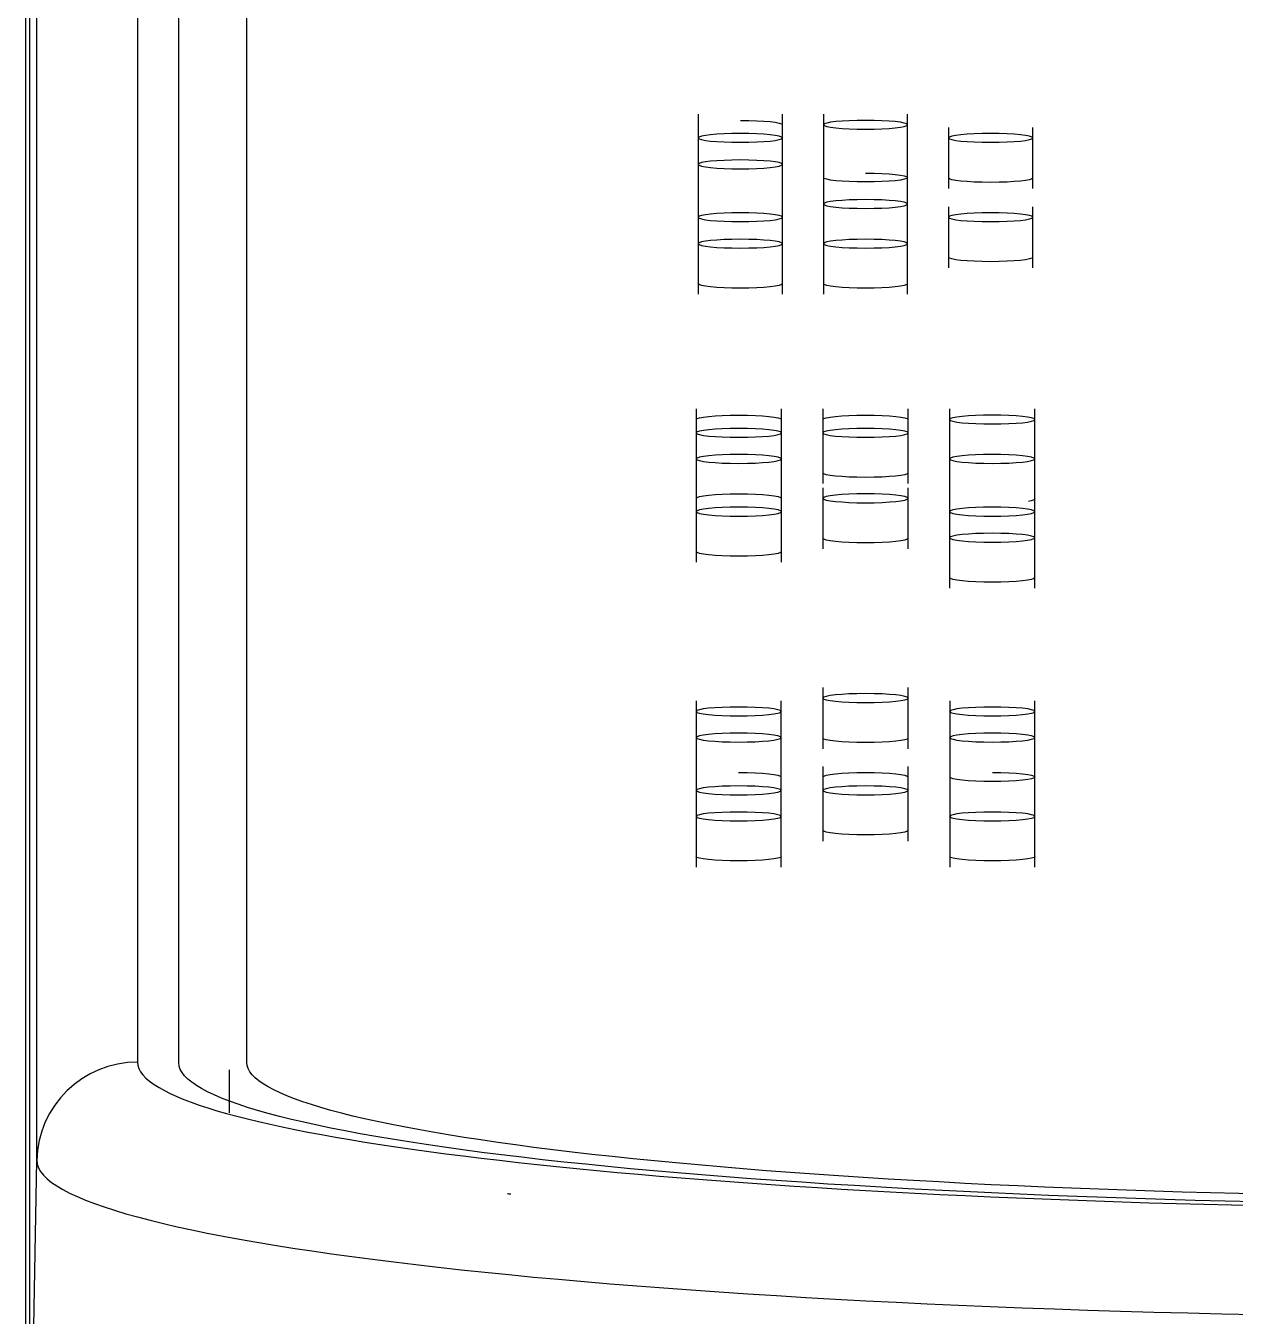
# Model space of a CAD drawing. Header units: millimetres. Extents: x 28 to 2974, y 8 to 3716.
# Drawn here: x 919.86 to 931.88, y 580.48 to 593.3 of the extents above; entities that cross this region are included whole.
import ezdxf

# ---------------------------------------------------------------- set-up
doc = ezdxf.new("R2010")
doc.units = ezdxf.units.MM
doc.layers.add('1LINE', color=7, linetype='CONTINUOUS')

msp = doc.modelspace()

# ---------------------------------------------------------------- linework, layer by layer
at = {"layer": '1LINE', "linetype": 'Continuous'}
for p, q in [((920.973, 606.325), (920.973, 583.004)), ((919.973, 582.027), (919.973, 605.345)), ((921.383, 582.996), (921.383, 603.537)), ((919.863, 578.035), (919.863, 601.507)), ((919.903, 578.032), (919.903, 601.35)), ((926.543, 592.42), (926.543, 592.289)), ((927.379, 592.289), (927.379, 592.42)), ((927.786, 592.42), (927.786, 591.895)), ((928.622, 591.895), (928.622, 592.42)), ((926.543, 592.289), (926.543, 592.026)), ((927.379, 592.026), (927.379, 592.289)), ((929.029, 592.289), (929.029, 591.682)), ((929.865, 591.682), (929.865, 592.289)), ((926.543, 592.026), (926.543, 591.501)), ((927.379, 591.501), (927.379, 592.026)), ((927.786, 591.895), (927.786, 591.632)), ((928.622, 591.632), (928.622, 591.895)), ((927.786, 591.632), (927.786, 591.238)), ((928.622, 591.238), (928.622, 591.632)), ((926.543, 591.501), (926.543, 591.238)), ((927.379, 591.238), (927.379, 591.501)), ((929.029, 591.501), (929.029, 590.894)), ((929.865, 590.894), (929.865, 591.501)), ((926.543, 591.238), (926.543, 590.631)), ((927.379, 590.631), (927.379, 591.238)), ((927.786, 591.238), (927.786, 590.631)), ((928.622, 590.631), (928.622, 591.238)), ((926.523, 589.492), (926.523, 589.359)), ((927.368, 589.359), (927.368, 589.492)), ((927.781, 589.492), (927.781, 589.359)), ((928.627, 589.359), (928.627, 589.492)), ((929.039, 589.492), (929.039, 589.101)), ((929.885, 589.101), (929.885, 589.492)), ((926.523, 589.359), (926.523, 589.101)), ((927.368, 589.101), (927.368, 589.359)), ((927.781, 589.359), (927.781, 588.751)), ((928.627, 588.751), (928.627, 589.359)), ((926.523, 589.101), (926.523, 588.709)), ((927.368, 588.709), (927.368, 589.101)), ((929.039, 589.101), (929.039, 588.577)), ((929.885, 588.577), (929.885, 589.101)), ((926.523, 588.709), (926.523, 588.577)), ((927.368, 588.577), (927.368, 588.709)), ((927.781, 588.709), (927.781, 588.101)), ((928.627, 588.101), (928.627, 588.709)), ((926.523, 588.577), (926.523, 587.969)), ((927.368, 587.969), (927.368, 588.577)), ((929.039, 588.577), (929.039, 588.318)), ((929.885, 588.318), (929.885, 588.577)), ((929.039, 588.318), (929.039, 587.71)), ((929.885, 587.71), (929.885, 588.318)), ((927.78, 586.724), (927.78, 586.117)), ((928.627, 586.117), (928.627, 586.724)), ((926.52, 586.592), (926.52, 586.333)), ((927.367, 586.333), (927.367, 586.592)), ((929.04, 586.592), (929.04, 586.333)), ((929.887, 585.984), (929.887, 586.592)), ((926.52, 586.333), (926.52, 585.941)), ((927.367, 585.941), (927.367, 586.333)), ((929.04, 586.333), (929.04, 585.941)), ((929.887, 585.941), (929.887, 586.333)), ((926.52, 585.941), (926.52, 585.808)), ((927.367, 585.808), (927.367, 585.941)), ((927.78, 585.941), (927.78, 585.808)), ((928.627, 585.808), (928.627, 585.941)), ((929.04, 585.941), (929.04, 585.549)), ((929.887, 585.549), (929.887, 585.941)), ((926.52, 585.808), (926.52, 585.549)), ((927.367, 585.549), (927.367, 585.808)), ((927.78, 585.808), (927.78, 585.2)), ((928.627, 585.2), (928.627, 585.808)), ((926.52, 585.549), (926.52, 584.941)), ((927.367, 584.941), (927.367, 585.549)), ((929.04, 585.549), (929.04, 584.941)), ((929.887, 584.941), (929.887, 585.549)), ((921.883, 582.928), (921.883, 582.499)), ((919.903, 578.032), (919.973, 582.027))]:
    msp.add_line(p, q, dxfattribs=at)
for centre, major_axis, ratio, start_param, end_param in [((920.973, 582.01), (1, 0), 0.994521, 1.570796, 3.124139), ((934.883, 583.004), (-13.91, 0), 0.104535, 0, 0.175345), ((934.883, 583.004), (-13.91, 0), 0.104535, 0.175345, 1.4527), ((934.883, 582.027), (14.91, 0), 0.104535, 3.141593, 4.594292)]:
    msp.add_ellipse(centre, major_axis=major_axis, ratio=ratio, start_param=start_param, end_param=end_param, dxfattribs=at)
for points, knots in [([(925.289, 582.11), (923.207, 582.356), (922.059, 582.672), (922.059, 583), (922.059, 583), (922.059, 603.541), (922.059, 603.541), (922.059, 604.999), (933.409, 606.186), (961.31, 606.186), (972.659, 604.999), (972.659, 603.541), (972.659, 603.541), (972.659, 583), (972.659, 583)], [0, 0, 0, 0, 0.2, 0.2, 0.2, 0.4, 0.4, 0.4, 0.6, 0.6, 0.8, 0.8, 0.8, 1, 1, 1, 1]), ([(928.204, 592.359), (928.435, 592.359), (928.622, 592.339), (928.622, 592.291), (928.435, 592.272), (927.973, 592.272), (927.786, 592.291), (927.786, 592.339), (927.973, 592.359), (928.204, 592.359)], [0, 0, 0, 0, 0.25, 0.25, 0.5, 0.5, 0.75, 0.75, 1, 1, 1, 1]), ([(926.961, 592.228), (927.192, 592.228), (927.379, 592.208), (927.379, 592.16), (927.192, 592.141), (926.73, 592.141), (926.543, 592.16), (926.543, 592.208), (926.73, 592.228), (926.961, 592.228)], [0, 0, 0, 0, 0.25, 0.25, 0.5, 0.5, 0.75, 0.75, 1, 1, 1, 1]), ([(929.447, 592.228), (929.678, 592.228), (929.865, 592.208), (929.865, 592.16), (929.678, 592.141), (929.216, 592.141), (929.029, 592.16), (929.029, 592.208), (929.216, 592.228), (929.447, 592.228)], [0, 0, 0, 0, 0.25, 0.25, 0.5, 0.5, 0.75, 0.75, 1, 1, 1, 1]), ([(926.961, 591.965), (927.192, 591.965), (927.379, 591.946), (927.379, 591.897), (927.192, 591.878), (926.73, 591.878), (926.543, 591.897), (926.543, 591.946), (926.73, 591.965), (926.961, 591.965)], [0, 0, 0, 0, 0.25, 0.25, 0.5, 0.5, 0.75, 0.75, 1, 1, 1, 1]), ([(928.204, 591.834), (928.435, 591.834), (928.622, 591.814), (928.622, 591.766), (928.435, 591.747), (927.973, 591.747), (927.786, 591.766), (927.786, 591.79), (927.786, 591.79), (927.786, 591.79)], [0, 0, 0, 0, 0.3333, 0.3333, 0.666599, 0.666599, 0.999899, 0.999899, 1, 1, 1, 1]), ([(929.865, 591.786), (929.865, 591.762), (929.678, 591.743), (929.216, 591.743), (929.029, 591.762), (929.029, 591.786), (929.029, 591.786), (929.029, 591.786)], [0, 0, 0, 0, 0.499831, 0.499831, 0.999846, 0.999846, 1, 1, 1, 1]), ([(928.204, 591.571), (928.435, 591.571), (928.622, 591.552), (928.622, 591.503), (928.435, 591.484), (927.973, 591.484), (927.786, 591.503), (927.786, 591.552), (927.973, 591.571), (928.204, 591.571)], [0, 0, 0, 0, 0.25, 0.25, 0.5, 0.5, 0.75, 0.75, 1, 1, 1, 1]), ([(926.961, 591.44), (927.192, 591.44), (927.379, 591.421), (927.379, 591.372), (927.192, 591.353), (926.73, 591.353), (926.543, 591.372), (926.543, 591.421), (926.73, 591.44), (926.961, 591.44)], [0, 0, 0, 0, 0.25, 0.25, 0.5, 0.5, 0.75, 0.75, 1, 1, 1, 1]), ([(929.447, 591.44), (929.678, 591.44), (929.865, 591.421), (929.865, 591.372), (929.678, 591.353), (929.216, 591.353), (929.029, 591.372), (929.029, 591.421), (929.216, 591.44), (929.447, 591.44)], [0, 0, 0, 0, 0.25, 0.25, 0.5, 0.5, 0.75, 0.75, 1, 1, 1, 1]), ([(926.961, 591.177), (927.192, 591.177), (927.379, 591.158), (927.379, 591.109), (927.192, 591.09), (926.73, 591.09), (926.543, 591.109), (926.543, 591.158), (926.73, 591.177), (926.961, 591.177)], [0, 0, 0, 0, 0.25, 0.25, 0.5, 0.5, 0.75, 0.75, 1, 1, 1, 1]), ([(928.204, 591.177), (928.435, 591.177), (928.622, 591.158), (928.622, 591.109), (928.435, 591.09), (927.973, 591.09), (927.786, 591.109), (927.786, 591.158), (927.973, 591.177), (928.204, 591.177)], [0, 0, 0, 0, 0.25, 0.25, 0.5, 0.5, 0.75, 0.75, 1, 1, 1, 1]), ([(929.865, 590.999), (929.865, 590.974), (929.678, 590.955), (929.216, 590.955), (929.029, 590.974), (929.029, 590.999), (929.029, 590.999), (929.029, 590.999)], [0, 0, 0, 0, 0.499815, 0.499815, 0.999846, 0.999846, 1, 1, 1, 1]), ([(927.379, 590.736), (927.379, 590.736), (927.379, 590.736), (927.379, 590.712), (927.192, 590.692), (926.73, 590.692), (926.543, 590.712), (926.543, 590.736)], [0, 0, 0, 0, 0.000033, 0.000033, 0.500175, 0.500175, 1, 1, 1, 1]), ([(928.622, 590.736), (928.622, 590.712), (928.435, 590.692), (927.973, 590.692), (927.786, 590.712), (927.786, 590.736), (927.786, 590.736), (927.786, 590.736)], [0, 0, 0, 0, 0.499823, 0.499823, 0.999964, 0.999964, 1, 1, 1, 1]), ([(926.523, 589.387), (926.523, 589.387), (926.523, 589.387), (926.523, 589.411), (926.712, 589.431), (926.946, 589.431)], [0, 0, 0, 0, 0.000366, 0.000366, 1, 1, 1, 1]), ([(927.781, 589.387), (927.781, 589.387), (927.781, 589.387), (927.781, 589.411), (927.97, 589.431), (928.204, 589.431)], [0, 0, 0, 0, 0.000066, 0.000066, 1, 1, 1, 1]), ([(928.204, 589.431), (928.438, 589.431), (928.627, 589.411), (928.627, 589.387), (928.627, 589.387), (928.627, 589.387)], [0, 0, 0, 0, 0.999934, 0.999934, 1, 1, 1, 1]), ([(929.462, 589.431), (929.696, 589.431), (929.885, 589.411), (929.885, 589.362), (929.696, 589.343), (929.229, 589.343), (929.039, 589.362), (929.039, 589.411), (929.229, 589.431), (929.462, 589.431)], [0, 0, 0, 0, 0.25, 0.25, 0.5, 0.5, 0.75, 0.75, 1, 1, 1, 1]), ([(926.946, 589.298), (927.179, 589.298), (927.368, 589.279), (927.368, 589.23), (927.179, 589.21), (926.712, 589.21), (926.523, 589.23), (926.523, 589.279), (926.712, 589.298), (926.946, 589.298)], [0, 0, 0, 0, 0.25, 0.25, 0.5, 0.5, 0.75, 0.75, 1, 1, 1, 1]), ([(928.204, 589.298), (928.438, 589.298), (928.627, 589.279), (928.627, 589.23), (928.438, 589.21), (927.97, 589.21), (927.781, 589.23), (927.781, 589.279), (927.97, 589.298), (928.204, 589.298)], [0, 0, 0, 0, 0.25, 0.25, 0.5, 0.5, 0.75, 0.75, 1, 1, 1, 1]), ([(926.946, 589.04), (927.179, 589.04), (927.368, 589.02), (927.368, 588.971), (927.179, 588.951), (926.712, 588.951), (926.523, 588.971), (926.523, 589.02), (926.712, 589.04), (926.946, 589.04)], [0, 0, 0, 0, 0.25, 0.25, 0.5, 0.5, 0.75, 0.75, 1, 1, 1, 1]), ([(929.462, 589.04), (929.696, 589.04), (929.885, 589.02), (929.885, 588.971), (929.696, 588.951), (929.229, 588.951), (929.039, 588.971), (929.039, 589.02), (929.229, 589.04), (929.462, 589.04)], [0, 0, 0, 0, 0.25, 0.25, 0.5, 0.5, 0.75, 0.75, 1, 1, 1, 1]), ([(928.627, 588.856), (928.627, 588.832), (928.437, 588.812), (927.971, 588.812), (927.781, 588.832), (927.781, 588.856)], [0, 0, 0, 0, 0.500001, 0.500001, 1, 1, 1, 1]), ([(926.523, 588.604), (926.523, 588.604), (926.523, 588.604), (926.523, 588.629), (926.712, 588.648), (926.946, 588.648)], [0, 0, 0, 0, 0.000373, 0.000373, 1, 1, 1, 1]), ([(928.204, 588.648), (928.438, 588.648), (928.627, 588.629), (928.627, 588.58), (928.438, 588.56), (927.97, 588.56), (927.781, 588.58), (927.781, 588.629), (927.97, 588.648), (928.204, 588.648)], [0, 0, 0, 0, 0.25, 0.25, 0.5, 0.5, 0.75, 0.75, 1, 1, 1, 1]), ([(926.946, 588.516), (927.179, 588.516), (927.368, 588.496), (927.368, 588.447), (927.179, 588.427), (926.712, 588.427), (926.523, 588.447), (926.523, 588.496), (926.712, 588.516), (926.946, 588.516)], [0, 0, 0, 0, 0.25, 0.25, 0.5, 0.5, 0.75, 0.75, 1, 1, 1, 1]), ([(929.462, 588.516), (929.696, 588.516), (929.885, 588.496), (929.885, 588.447), (929.696, 588.427), (929.229, 588.427), (929.039, 588.447), (929.039, 588.496), (929.229, 588.516), (929.462, 588.516)], [0, 0, 0, 0, 0.25, 0.25, 0.5, 0.5, 0.75, 0.75, 1, 1, 1, 1]), ([(929.462, 588.257), (929.696, 588.257), (929.885, 588.237), (929.885, 588.188), (929.696, 588.169), (929.229, 588.169), (929.039, 588.188), (929.039, 588.237), (929.229, 588.257), (929.462, 588.257)], [0, 0, 0, 0, 0.25, 0.25, 0.5, 0.5, 0.75, 0.75, 1, 1, 1, 1]), ([(928.627, 588.206), (928.627, 588.206), (928.627, 588.206), (928.627, 588.182), (928.438, 588.162), (927.97, 588.162), (927.781, 588.182), (927.781, 588.206)], [0, 0, 0, 0, 0, 0, 0.500018, 0.500018, 1, 1, 1, 1]), ([(927.368, 588.074), (927.368, 588.074), (927.368, 588.074), (927.368, 588.049), (927.179, 588.03), (926.712, 588.03), (926.523, 588.049), (926.523, 588.074)], [0, 0, 0, 0, 0.000161, 0.000161, 0.500174, 0.500174, 1, 1, 1, 1]), ([(929.885, 587.815), (929.885, 587.815), (929.885, 587.815), (929.885, 587.791), (929.696, 587.771), (929.229, 587.771), (929.039, 587.791), (929.039, 587.815), (929.039, 587.815), (929.039, 587.815)], [0, 0, 0, 0, 0.000065, 0.000065, 0.500003, 0.500003, 0.999941, 0.999941, 1, 1, 1, 1]), ([(928.204, 586.664), (928.438, 586.664), (928.627, 586.644), (928.627, 586.595), (928.438, 586.575), (927.97, 586.575), (927.78, 586.595), (927.78, 586.644), (927.97, 586.664), (928.204, 586.664)], [0, 0, 0, 0, 0.25, 0.25, 0.5, 0.5, 0.75, 0.75, 1, 1, 1, 1]), ([(926.943, 586.531), (927.177, 586.531), (927.367, 586.511), (927.367, 586.462), (927.177, 586.442), (926.71, 586.442), (926.52, 586.462), (926.52, 586.511), (926.71, 586.531), (926.943, 586.531)], [0, 0, 0, 0, 0.25, 0.25, 0.5, 0.5, 0.75, 0.75, 1, 1, 1, 1]), ([(929.463, 586.531), (929.697, 586.531), (929.887, 586.511), (929.887, 586.462), (929.697, 586.442), (929.229, 586.442), (929.04, 586.462), (929.04, 586.511), (929.229, 586.531), (929.463, 586.531)], [0, 0, 0, 0, 0.25, 0.25, 0.5, 0.5, 0.75, 0.75, 1, 1, 1, 1]), ([(926.943, 586.272), (927.177, 586.272), (927.367, 586.252), (927.367, 586.203), (927.177, 586.183), (926.71, 586.183), (926.52, 586.203), (926.52, 586.252), (926.71, 586.272), (926.943, 586.272)], [0, 0, 0, 0, 0.25, 0.25, 0.5, 0.5, 0.75, 0.75, 1, 1, 1, 1]), ([(928.627, 586.222), (928.627, 586.197), (928.438, 586.177), (927.97, 586.177), (927.78, 586.197), (927.78, 586.222)], [0, 0, 0, 0, 0.499941, 0.499941, 1, 1, 1, 1]), ([(929.463, 586.272), (929.697, 586.272), (929.887, 586.252), (929.887, 586.203), (929.697, 586.183), (929.229, 586.183), (929.04, 586.203), (929.04, 586.252), (929.229, 586.272), (929.463, 586.272)], [0, 0, 0, 0, 0.25, 0.25, 0.5, 0.5, 0.75, 0.75, 1, 1, 1, 1]), ([(926.943, 585.88), (927.177, 585.88), (927.367, 585.86), (927.367, 585.836), (927.367, 585.836), (927.367, 585.836)], [0, 0, 0, 0, 0.999488, 0.999488, 1, 1, 1, 1]), ([(928.203, 585.88), (928.438, 585.88), (928.627, 585.86), (928.627, 585.836), (928.627, 585.836), (928.627, 585.836)], [0, 0, 0, 0, 0.999804, 0.999804, 1, 1, 1, 1]), ([(929.464, 585.88), (929.697, 585.88), (929.887, 585.86), (929.887, 585.811), (929.697, 585.791), (929.229, 585.791), (929.04, 585.811), (929.04, 585.836)], [0, 0, 0, 0, 0.33339, 0.33339, 0.66678, 0.66678, 1, 1, 1, 1]), ([(926.943, 585.747), (927.177, 585.747), (927.367, 585.727), (927.367, 585.678), (927.177, 585.659), (926.71, 585.659), (926.52, 585.678), (926.52, 585.727), (926.71, 585.747), (926.943, 585.747)], [0, 0, 0, 0, 0.25, 0.25, 0.5, 0.5, 0.75, 0.75, 1, 1, 1, 1]), ([(928.204, 585.747), (928.438, 585.747), (928.627, 585.727), (928.627, 585.678), (928.438, 585.659), (927.97, 585.659), (927.78, 585.678), (927.78, 585.727), (927.97, 585.747), (928.204, 585.747)], [0, 0, 0, 0, 0.25, 0.25, 0.5, 0.5, 0.75, 0.75, 1, 1, 1, 1]), ([(926.943, 585.488), (927.177, 585.488), (927.367, 585.468), (927.367, 585.419), (927.177, 585.4), (926.71, 585.4), (926.52, 585.419), (926.52, 585.468), (926.71, 585.488), (926.943, 585.488)], [0, 0, 0, 0, 0.25, 0.25, 0.5, 0.5, 0.75, 0.75, 1, 1, 1, 1]), ([(929.463, 585.488), (929.697, 585.488), (929.887, 585.468), (929.887, 585.419), (929.697, 585.4), (929.229, 585.4), (929.04, 585.419), (929.04, 585.468), (929.229, 585.488), (929.463, 585.488)], [0, 0, 0, 0, 0.25, 0.25, 0.5, 0.5, 0.75, 0.75, 1, 1, 1, 1]), ([(928.627, 585.305), (928.627, 585.281), (928.438, 585.261), (927.97, 585.261), (927.78, 585.281), (927.78, 585.305), (927.78, 585.305), (927.78, 585.305)], [0, 0, 0, 0, 0.499943, 0.499943, 0.999912, 0.999912, 1, 1, 1, 1]), ([(927.367, 585.046), (927.367, 585.022), (927.177, 585.002), (926.71, 585.002), (926.52, 585.022), (926.52, 585.046), (926.52, 585.046), (926.52, 585.046)], [0, 0, 0, 0, 0.499776, 0.499776, 0.999776, 0.999776, 1, 1, 1, 1]), ([(929.887, 585.046), (929.887, 585.046), (929.887, 585.046), (929.887, 585.022), (929.697, 585.002), (929.229, 585.002), (929.04, 585.022), (929.04, 585.046)], [0, 0, 0, 0, 0.000215, 0.000215, 0.500218, 0.500218, 1, 1, 1, 1]), ([(933.293, 581.594), (930.016, 581.635), (926.964, 581.802), (922.616, 582.314), (921.383, 582.652), (921.383, 582.996)], [0, 0, 0, 0, 0.5, 0.5, 1, 1, 1, 1])]:
    msp.add_open_spline(points, degree=3, knots=knots, dxfattribs=at)
for points in [[(926.961, 592.359), (927.192, 592.359), (927.378, 592.339), (927.379, 592.315)], [(926.946, 589.431), (927.179, 589.431), (927.368, 589.411), (927.368, 589.387)], [(926.946, 588.648), (927.179, 588.648), (927.368, 588.629), (927.368, 588.604)], [(929.885, 588.598), (929.885, 588.589), (929.862, 588.581), (929.821, 588.574)], [(927.78, 585.836), (927.78, 585.86), (927.97, 585.88), (928.203, 585.88)], [(933.352, 581.67), (930.237, 581.709), (927.373, 581.865), (925.289, 582.11)], [(924.68, 581.691), (924.669, 581.692), (924.658, 581.694), (924.647, 581.695)]]:
    msp.add_open_spline(points, degree=3, dxfattribs=at)

doc.saveas('drawing.dxf')
